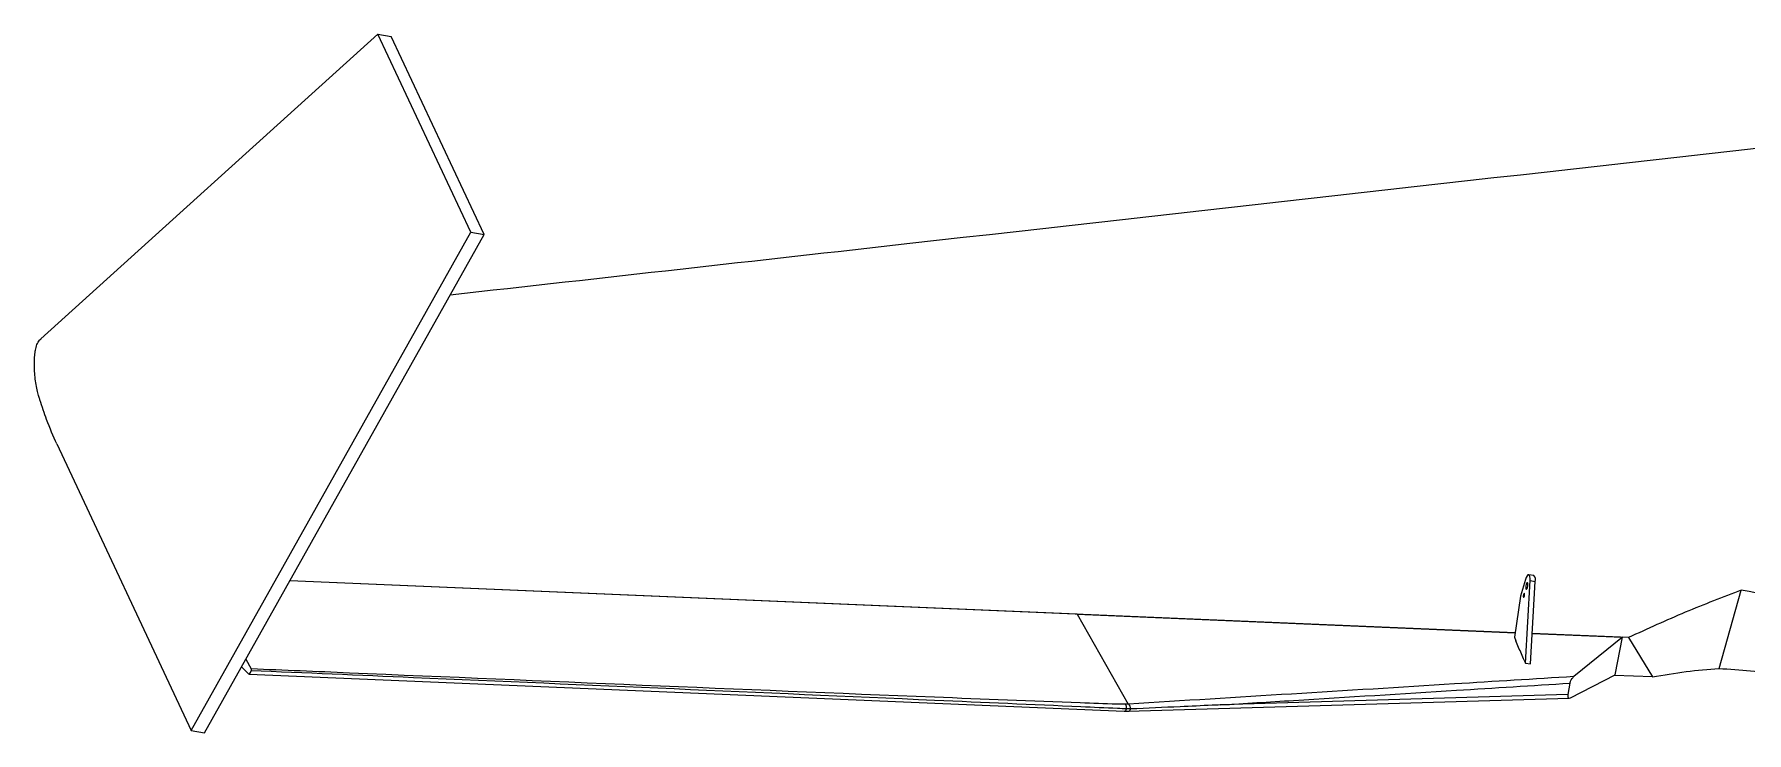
# Model space of a CAD drawing. Header units: inches. Extents: x 0 to 11.7, y 0 to 8.2.
# Drawn here: x 4.6242 to 4.6911, y 4.3236 to 4.3509 of the extents above; entities that cross this region are included whole.
import ezdxf

# ---------------------------------------------------------------- set-up
doc = ezdxf.new("R2010")
doc.units = ezdxf.units.IN
doc.header["$MEASUREMENT"] = 0

msp = doc.modelspace()

# ---------------------------------------------------------------- linework, layer by layer
at = {"color": 7, "linetype": 'Continuous', "lineweight": 15}
for p, q in [((4.6376587173, 4.3509288365), (4.6244901904, 4.3390312583)), ((4.6412903821, 4.343191389), (4.6376587173, 4.3509288365)), ((4.6376587173, 4.3509288365), (4.6381764473, 4.3508448073)), ((4.6418081121, 4.343107383), (4.6381764473, 4.3508448073)), ((4.6303652167, 4.3237183712), (4.6412903821, 4.343191389)), ((4.6308829467, 4.3236343652), (4.6418081121, 4.343107383)), ((4.6412903821, 4.343191389), (4.6418081121, 4.343107383)), ((4.6244931251, 4.3390249737), (4.6244901904, 4.3390312583)), ((4.6251087296, 4.3349176308), (4.6303652167, 4.3237183712)), ((4.6649805584, 4.3282670509), (4.634212607, 4.3295691577)), ((4.6820915914, 4.3275428944), (4.634212607, 4.3295691577)), ((4.6824995803, 4.3296214297), (4.6822998211, 4.3289703854)), ((4.6824949311, 4.3263558702), (4.682676625, 4.3295781658)), ((4.6828196579, 4.3297731347), (4.6826229652, 4.3298069678)), ((4.682676625, 4.3295781658), (4.6828733176, 4.3295443327)), ((4.6826916237, 4.326322037), (4.6828733176, 4.3295443327)), ((4.6822998211, 4.3289703854), (4.6820657534, 4.3273658135)), ((4.6900598401, 4.3261498921), (4.690932191, 4.3292105646)), ((4.6649805584, 4.3282670509), (4.6669780232, 4.324753628)), ((4.6649805584, 4.3282670509), (4.6820915914, 4.3275428944)), ((4.6827588777, 4.3275146763), (4.6862908616, 4.327365202)), ((4.6865250222, 4.327355278), (4.6827588777, 4.3275146763)), ((4.6820657534, 4.3273658135), (4.6821249734, 4.3272265173)), ((4.6821188361, 4.3272204504), (4.6821228645, 4.3272197553)), ((4.6821249734, 4.3272265173), (4.6821213435, 4.327214755)), ((4.6862908616, 4.327365202), (4.6843884474, 4.3258292779)), ((4.6860060484, 4.3258911456), (4.6862908616, 4.327365202)), ((4.6865250222, 4.327355278), (4.6874560433, 4.3258139474)), ((4.6326047455, 4.3259303032), (4.6323310131, 4.3262154108)), ((4.6324940688, 4.3265060476), (4.632708325, 4.3261292121)), ((4.632708325, 4.3261292121), (4.6326998439, 4.3260591186)), ((4.6824452312, 4.3264707263), (4.6824455932, 4.3264719632)), ((4.6824455932, 4.3264719632), (4.6824949311, 4.3263558702)), ((4.6824486505, 4.3264648048), (4.682447708, 4.3264649959)), ((4.6824949311, 4.3263558702), (4.6826916237, 4.326322037)), ((4.6326226833, 4.3259211652), (4.6668192186, 4.3244739671)), ((4.684237529, 4.3255704963), (4.6841518822, 4.3251272022)), ((4.6842533664, 4.3249998134), (4.6860060484, 4.3258911456)), ((4.6874560433, 4.3258139474), (4.6859762806, 4.325875995)), ((4.6669645722, 4.3244727325), (4.6842104762, 4.3249874735)), ((4.6841518822, 4.3251272022), (4.6705777056, 4.3247220479)), ((4.6669129004, 4.3245648818), (4.6669126228, 4.3245648772)), ((4.667073327, 4.3245641322), (4.6669129004, 4.3245648818)), ((4.6670744543, 4.324564205), (4.667073327, 4.3245641322)), ((4.6303652167, 4.3237183712), (4.6308829467, 4.3236343652))]:
    msp.add_line(p, q, dxfattribs=at)
at = {"color": 7, "linetype": 'Continuous', "lineweight": 15, "flags": 128}
for points in [[(4.682676625, 4.3295781658), (4.6826770936, 4.3296661043), (4.6826679831, 4.3297372043), (4.6826500748, 4.3297853958), (4.68262489, 4.3298065746), (4.6825945969, 4.3297989547), (4.6825617264, 4.3297631666), (4.6825291607, 4.329702266), (4.6824995803, 4.3296214297)], [(4.6825144786, 4.3292547338), (4.682526601, 4.329241266), (4.6825422375, 4.3292472747), (4.6825589975, 4.3292718741), (4.6825743273, 4.329311332), (4.6825859105, 4.3293595909), (4.6825919545, 4.3294093688), (4.6825915801, 4.3294530508), (4.6825848383, 4.3294839768), (4.6825727158, 4.3294974678), (4.6825570982, 4.329491464), (4.6825403193, 4.3294668597), (4.6825249895, 4.3294274018), (4.6825134064, 4.3293791197), (4.6825073624, 4.3293293418), (4.6825077366, 4.3292856831), (4.6825144786, 4.3292547338)], [(4.6824174212, 4.3289384031), (4.682424698, 4.3289302977), (4.6824340667, 4.328933915), (4.6824441112, 4.3289486764), (4.6824533414, 4.3289723392), (4.6824602828, 4.3290012955), (4.6824639153, 4.3290311646), (4.6824636922, 4.3290573687), (4.6824596457, 4.3290759201), (4.6824523498, 4.3290840206), (4.6824430002, 4.3290804081), (4.6824329366, 4.3290656419), (4.6824237255, 4.3290419839), (4.6824167841, 4.3290130277), (4.6824131515, 4.3289831586), (4.6824133747, 4.3289569545), (4.6824174212, 4.3289384031)]]:
    msp.add_lwpolyline(points, dxfattribs=at)
at = {"color": 7, "linetype": 'Continuous', "lineweight": 15}
for centre, radius, start, end in [((4.6826921268, 4.3296225323), 0.0001973455644981, 336.6556021765, 49.7418745317), ((4.6666333505, 4.324591253), 0.0002807910356076, 354.6109853177, 33.337168519), ((4.6668275497, 4.3245707587), 0.0002458666721111, 358.4555793417, 48.3063466075)]:
    msp.add_arc(centre, radius, start, end, dxfattribs=at)
at = {"color": 8, "linetype": 'Continuous', "lineweight": 15}
for centre, radius, start, end in [((4.6667978744, 4.3245893352), 0.0001173259780869, 280.4817161245, 347.9677779106), ((4.6669472153, 4.3246053284), 0.0001337194182916, 277.4713654762, 342.0892954382)]:
    msp.add_arc(centre, radius, start, end, dxfattribs=at)
at = {"color": 7, "linetype": 'Continuous', "lineweight": 15}
for centre, major_axis, ratio, start_param, end_param in [((4.6326430845, 4.3261288283), (2.173320170406612e-05, 0.000207558759955262), 0.3204634566, 2.877197619000702, 4.403627819280565), ((4.6842917165, 4.3251983352), (0.0001094640894931942, 0.0002046519135525671), 0.4648018608, 2.158477625395428, 3.729273952194721)]:
    msp.add_ellipse(centre, major_axis=major_axis, ratio=ratio, start_param=start_param, end_param=end_param, dxfattribs=at)
for points, knots in [([(4.691634703170348, 4.346478641662277), (4.680575051592008, 4.34523400061788), (4.663533590792309, 4.343316173332134), (4.646466991760837, 4.341404662232603), (4.640476358641785, 4.340733693067675)], [0, 0, 0, 0, 0.648984949607987, 1, 1, 1, 1]), ([(4.624300231530625, 4.338693656532431), (4.624311570331945, 4.33873067675411), (4.624335430613813, 4.338808578544534), (4.624402325206749, 4.338940651070902), (4.62445521298663, 4.338989766065799), (4.624493125054892, 4.339024973651434)], [0, 0, 0, 0, 0.2040847000647959, 0.4294561948156076, 1, 1, 1, 1]), ([(4.624453560306708, 4.336638991785777), (4.624452927997468, 4.336641003443582), (4.624451137471154, 4.336646699906651), (4.624445403726448, 4.336664631500115), (4.624432373193344, 4.336705366280043), (4.624400191554326, 4.336807174333562), (4.624329254855752, 4.337055480552832), (4.624253599545718, 4.337492811117827), (4.624224688457844, 4.338015394816635), (4.624247030236769, 4.338394318180873), (4.624272588847972, 4.338578090949528), (4.624291372437191, 4.338656619378349), (4.624300231530625, 4.338693656532431)], [0, 0, 0, 0, 0.0041551615001102, 0.0117662775357665, 0.0373436276495067, 0.0891035535246296, 0.2225946999759851, 0.5273784402185412, 0.8013825364016507, 0.9103790246613818, 0.9577311564424488, 0.9999999999999999, 0.9999999999999999, 0.9999999999999999, 0.9999999999999999]), ([(4.625108729631836, 4.334917630823175), (4.624973684307791, 4.335224159574072), (4.624741090962758, 4.335752104899278), (4.62453851799259, 4.336376940223861), (4.624453560306708, 4.336638991785777)], [0, 0, 0, 0, 0.5806069989873218, 1, 1, 1, 1]), ([(4.690932190992394, 4.32921056463678), (4.690204315000684, 4.328929832650742), (4.688748258927606, 4.328368251395373), (4.687266204255666, 4.327692982789519), (4.686525022160032, 4.327355277973442)], [0, 0, 0, 0, 0.4998955776283131, 1, 1, 1, 1]), ([(4.697633365339171, 4.327784628482735), (4.697028721866332, 4.327925943660114), (4.694810017329678, 4.328444491596597), (4.692565228113809, 4.328887954596123), (4.690932190992394, 4.32921056463678)], [0, 0, 0, 0, 0.2725209521367855, 1, 1, 1, 1]), ([(4.682447708010095, 4.326464995921402), (4.682411476587254, 4.326548738465667), (4.682302128279962, 4.326801477793744), (4.68219228434566, 4.327052560983443), (4.682118836055045, 4.32722045037308)], [0, 0, 0, 0, 0.3313395857446237, 1, 1, 1, 1]), ([(4.666912622812885, 4.324564877233545), (4.666794168075289, 4.324570204516673), (4.666199497959565, 4.324596948707232), (4.663699581404789, 4.324709119281469), (4.654531157096664, 4.325115597472515), (4.643720197640047, 4.325584553181486), (4.634815057642289, 4.325968031937619), (4.632699843863209, 4.326059118607695)], [0, 0, 0, 0, 0.010393688362009, 0.0521787138830173, 0.2193170931074144, 0.8145665040452498, 1, 1, 1, 1]), ([(4.666867937662985, 4.324745565876698), (4.666751446134342, 4.324747990757007), (4.666169058738824, 4.32476011369628), (4.663679297869196, 4.324852668006095), (4.653704282553776, 4.325241131612609), (4.642888232277368, 4.325701795484607), (4.633985937691267, 4.326075569895183), (4.632708325037984, 4.326129212123241)], [0, 0, 0, 0, 0.010448863225579, 0.0522380151669396, 0.2193859717894859, 0.887970191266373, 0.9999999999999999, 0.9999999999999999, 0.9999999999999999, 0.9999999999999999]), ([(4.687456043284001, 4.325813947379673), (4.687897568633481, 4.325892408917218), (4.68878111914847, 4.326049420812429), (4.689633439097716, 4.326116389071657), (4.690059840146938, 4.326149892142921)], [0, 0, 0, 0, 0.4997171548083586, 1, 1, 1, 1]), ([(4.690059840146938, 4.326149892142921), (4.690883198057899, 4.326085352793662), (4.692530376984733, 4.325956237794419), (4.695064523604155, 4.325683811963687), (4.696777335869965, 4.325487942460326), (4.697672485288154, 4.325385577200878)], [0, 0, 0, 0, 0.3230032440812635, 0.646188164182633, 1, 1, 1, 1]), ([(4.684388447431682, 4.325829277895156), (4.682833470555903, 4.32573294157151), (4.679155305490121, 4.325505066221258), (4.673356805846268, 4.325147104392402), (4.669112995312727, 4.324885268447693), (4.666991087308633, 4.32475435030645)], [0, 0, 0, 0, 0.268036669880887, 0.6340178628125052, 1, 1, 1, 1]), ([(4.670577705553666, 4.324722047916142), (4.671529752329842, 4.324780945465516), (4.674603422082656, 4.324971095383102), (4.679156534031171, 4.325253002414454), (4.68275796744688, 4.325478043601036), (4.684237529019867, 4.325570496314601)], [0, 0, 0, 0, 0.2091005252505825, 0.6750781325487389, 1, 1, 1, 1]), ([(4.684237529019866, 4.325570496314601), (4.684240337305098, 4.325582818712332), (4.684246655466247, 4.32561054199832), (4.684264957480647, 4.325659836080193), (4.684297782888759, 4.325725328613746), (4.684341617423206, 4.325786714248559), (4.684373371667108, 4.325815575580413), (4.684388447431682, 4.325829277895156)], [0, 0, 0, 0, 0.0892457658223748, 0.2007876991865312, 0.3768120212534304, 0.7041329252699374, 1, 1, 1, 1]), ([(4.666978023168004, 4.324753627988363), (4.666978046068182, 4.324753542053951), (4.666978122759284, 4.324753254265605), (4.666977043734823, 4.324752484764142), (4.666971110391713, 4.324750831331294), (4.66694155733826, 4.324746813252002), (4.666905252518174, 4.324745360682057), (4.666873429321598, 4.324745535678029), (4.666867937662985, 4.324745565876698)], [0, 0, 0, 0, 0.0045042806853012, 0.0150845216486962, 0.0558995860467227, 0.2177127026918436, 0.8650024122170592, 1, 1, 1, 1]), ([(4.666991087308633, 4.32475435030645), (4.666986781914462, 4.324754554153142), (4.666982470381594, 4.324754758290482), (4.666978029490879, 4.324753629595383), (4.666978023168004, 4.324753627988363)], [0, 0, 0, 0, 0.9985762144803696, 1, 1, 1, 1]), ([(4.670577705553666, 4.324722047916142), (4.670575647861649, 4.324721956032024), (4.670468927778088, 4.324717190556625), (4.669945336514012, 4.324692801903305), (4.668779887455342, 4.324640181160047), (4.667717783426724, 4.324592865004904), (4.667074454276189, 4.324564205042154)], [0, 0, 0, 0, 0.001760892830462, 0.091326898515327, 0.449605802500308, 1, 1, 1, 1]), ([(4.666819218572266, 4.324473967051442), (4.666856630889432, 4.324472839671877), (4.666906696271248, 4.324471331005943), (4.6669528960841, 4.324472449771484), (4.666964572200362, 4.324472732518008)], [0, 0, 0, 0, 0.747269187013457, 0.9999999999999999, 0.9999999999999999, 0.9999999999999999, 0.9999999999999999])]:
    msp.add_open_spline(points, degree=3, knots=knots, dxfattribs=at)

doc.saveas('drawing.dxf')
